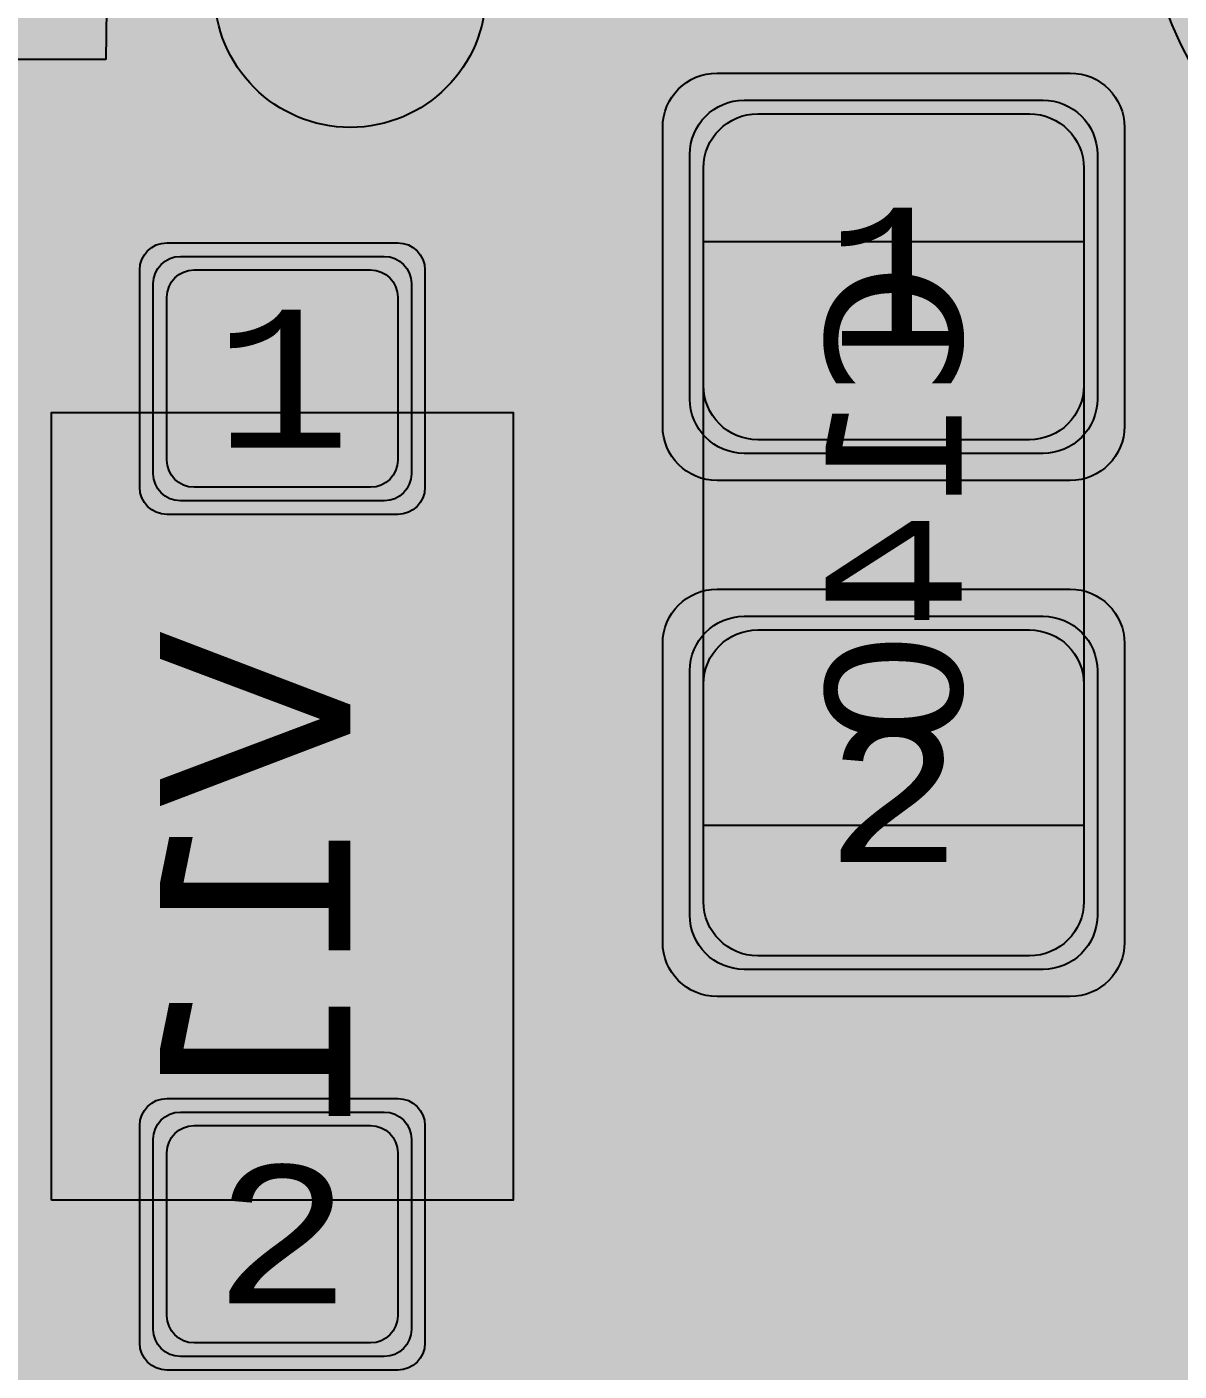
# Model space of a CAD drawing. Extents: x -98 to 119, y -207 to 98.
# Drawn here: x -13.44 to -9.199, y 41.421 to 46.37 of the extents above; entities that cross this region are included whole.
import ezdxf
from ezdxf.enums import TextEntityAlignment as Align

# ---------------------------------------------------------------- set-up
doc = ezdxf.new("R2010")
doc.units = 0
doc.header["$MEASUREMENT"] = 0
for name, color, linetype in [('ASSEMBLY_OUTLINES_BTM', 191, 'CONTINUOUS'), ('ASSEMBLY_PART_NUMBERS_BTM', 191, 'CONTINUOUS'), ('ASSEMBLY_PART_NUMBERS_TOP', 102, 'CONTINUOUS'), ('ASSEMBLY_REF_DES_BTM', 191, 'CONTINUOUS'), ('BOARD_OUTLINE', 10, 'CONTINUOUS'), ('DRILL_DRAWING', 21, 'CONTINUOUS'), ('GENERATED_SILKSCREEN_BTM', 255, 'CONTINUOUS'), ('MANUFACTURING_OUTLINES', 10, 'CONTINUOUS'), ('MOUNTING_HOLES_LAYER_BOT17', 42, 'CONTINUOUS'), ('MOUNTING_HOLES_LAYER_TOP', 42, 'CONTINUOUS'), ('PART_PADS_SMD_BTM', 230, 'CONTINUOUS'), ('PIN_NUMBERS_BTM', 8, 'CONTINUOUS'), ('PIN_NUMBERS_TOP', 8, 'CONTINUOUS'), ('PLACEMENT_OUTLINES_BTM', 222, 'CONTINUOUS'), ('PLANE_DATA_LAYER_BOTTOM', 230, 'CONTINUOUS'), ('PLANE_SHAPES_LAYER_BOTTOM', 230, 'CONTINUOUS'), ('PLANE_SHAPES_LAYER_TOP', 150, 'CONTINUOUS'), ('ROUTE_BORDER', 151, 'CONTINUOUS'), ('SILKSCREEN_OUTLINES_BTM', 211, 'CONTINUOUS'), ('SILKSCREEN_REF_DES_BTM', 211, 'CONTINUOUS'), ('SOLDERMASK_PADS_BTM', 12, 'CONTINUOUS'), ('SOLDERPASTE_PADS_BTM', 12, 'CONTINUOUS'), ('TRACES_LAYER_BOTTOM', 230, 'CONTINUOUS')]:
    doc.layers.add(name, color=color, linetype=linetype)
doc.styles.add('COURIER_NEW', font='COUR.TTF')
doc.styles.add('VERDANA', font='verdana.TTF')
doc.styles.add('VERIBEST_GERBER_0', font='txt')

msp = doc.modelspace()

# ---------------------------------------------------------------- hatches: boundary and pattern name
at = {"layer": 'MOUNTING_HOLES_LAYER_BOT17'}
h = msp.add_hatch(color=256, dxfattribs=at)
edge = h.paths.add_edge_path()
edge.add_arc((-12.25, 46.5), 0.5, 0, 360)
at = {"layer": 'MOUNTING_HOLES_LAYER_TOP'}
h = msp.add_hatch(color=256, dxfattribs=at)
edge = h.paths.add_edge_path()
edge.add_arc((-12.25, 46.5), 0.5, 0, 360)
at = {"layer": 'PLANE_DATA_LAYER_BOTTOM'}
h = msp.add_hatch(color=256, dxfattribs=at)
h.paths.add_polyline_path([(-96.5, 0, -1), (96.5, 0, -1)], flags=0)
h.paths.add_polyline_path([(92.251979, -7.43598, 0.72698816), (92.479659, -3.637852, -0.30860979), (92.431259, -3.566904, -0.00963525), (92.431316, -3.563968, 0.00963501), (92.5, -0.000006), (92.5, 0.000001, 0.05332526), (90.407665, 19.562826, -0.05332692), (90.405941, 19.578942), (90.405941, 19.578943, -0.23821791), (90.436919, 19.640273, 0.66175504), (89.584154, 23.221888, -0.29529758), (89.523137, 23.277841, 0.02240102), (87.08146, 31.194059, -0.0862063), (87.076996, 31.219756), (87.076996, 31.219757, -0.21018391), (87.101696, 31.275919, 0.67938251), (85.774921, 34.749845, -0.30186499), (85.705267, 34.797373, 0.04791583), (77.514669, 50.475005, -0.14530744), (77.502324, 50.516585, -0.1239887), (77.511414, 50.552678, 0.60660899), (75.516892, 53.486368, -0.27423899), (75.44586, 53.517962, 0.02152308), (70.565432, 59.806101, -0.17759524), (70.547363, 59.855368), (70.547363, 59.855369, -0.1118333), (70.5548, 59.888203, 0.66175545), (68.116894, 62.64715, -0.29529737), (68.036725, 62.667806, 0.05833458), (51.722715, 76.687749, -0.24933783), (51.689123, 76.750923), (51.689123, 76.750924, -0.06075989), (51.691357, 76.76924, 0.7149664), (48.509213, 78.818582, -0.31487112), (48.42205, 78.81342, 0.02280668), (41.042088, 82.896302, -0.28513695), (40.999698, 82.964591), (40.999698, 82.964596, -0.00424702), (40.999709, 82.965891, 0.64704661), (37.697353, 84.5176, -0.28975486), (37.616734, 84.505806, 0.05294354), (19.031563, 90.52099, -0.30833592), (18.972104, 90.582877, 0.69698225), (15.284156, 91.27756, -0.30833961), (15.206255, 91.241547, 0.02237069), (6.993138, 92.235275, -0.31520437), (6.925536, 92.290658, 0.71588806), (3.14462, 92.496703, -0.31520526), (3.0714, 92.448994, 0.06346806), (-20.215283, 90.264015, -0.32014225), (-20.296827, 90.298428, 0.72963938), (-23.995319, 89.386755, -0.32014403), (-24.051528, 89.318386, 0.01866354), (-30.645576, 87.275991, -0.30986574), (-30.72878, 87.298418, 0.70117084), (-34.249879, 85.978007, -0.00275269), (-34.249874, 85.977168, -0.30685575), (-34.29782, 85.9064, 0.04916641), (-50.410548, 77.556603, -0.32354836), (-50.499711, 77.561018, 0.73921276), (-53.660594, 75.408706, -0.07516987), (-53.657188, 75.386179), (-53.657188, 75.386178, -0.24247942), (-53.68916, 75.324127, 0.01996774), (-59.527063, 70.80098, -0.29848709), (-59.610009, 70.791065, 0.55672441), (-62.5, 69), (-62.5, 68.999999, 0.08270852), (-62.392031, 68.351756, -0.29848757), (-62.412702, 68.270818, 0.06718659), (-78.279974, 49.27977, -0.27781781), (-78.350169, 49.24438, 0.43635087), (-80.5, 47.25), (-80.5, 47.249999, 0.14146633), (-80.192238, 46.184011, -0.14146588), (-80.180512, 46.143397), (-80.180512, 46.143396, -0.13119073), (-80.190652, 46.105416, 0.01929482), (-83.506407, 39.786053, -0.3122068), (-83.581614, 39.742899, 0.43912347), (-85.75, 37.75, 0.20482962), (-85.131688, 36.303992, -0.20483071), (-85.10813, 36.248899), (-85.10813, 36.248898, -0.10091901), (-85.114214, 36.219062, 0.04809776), (-90.466303, 19.289839, -0.31487042), (-90.530154, 19.230281, 0.71496565), (-91.24073, 15.512631, -0.26937831), (-91.202277, 15.446437), (-91.202277, 15.446436, -0.04192983), (-91.203345, 15.433723, 0.01884133), (-92.106444, 8.523669, -0.32827121), (-92.166453, 8.456161, 0.35402801), (-93.75, 6.5), (-93.75, 6.499999, 0.3147083), (-92.438077, 4.622088, -0.31470689), (-92.388093, 4.55054), (-92.388093, 4.550537, -0.01228575), (-92.388185, 4.546794, 0.01229418), (-92.5, 0.00001), (-92.5, -0.000004, 0.05293339), (-90.438132, -19.421494, -0.32940864), (-90.475468, -19.504015, 0.27173254), (-91.5, -21.25, 0.40159771), (-89.586502, -23.248128, -0.32940451), (-89.516056, -23.305059, 0.02130735), (-87.207653, -30.839509, -0.32217733), (-87.232533, -30.924924, 0.23066593), (-88, -32.499999), (-88, -32.5, 0.43149503), (-85.882787, -34.496562, -0.3221788), (-85.807634, -34.544174, 0.04801617), (-77.643233, -50.277018, -0.30387878), (-77.644537, -50.3618, 0.152519), (-78, -51.499999), (-78, -51.5, 0.48198292), (-75.552374, -53.449264, -0.30388342), (-75.473145, -53.479475, 0.02199125), (-70.483925, -59.90214, -0.3186215), (-70.47622, -59.989968, 0.72539906), (-67.952631, -62.834176, -0.31862421), (-67.866344, -62.852281, 0.06239253), (-50.265124, -77.650932, -0.25435623), (-50.230332, -77.714899), (-50.230332, -77.7149, -0.03445317), (-50.231054, -77.725364, 0.03445193), (-50.25, -78), (-50.25, -78.000001, 0.60330822), (-47.119729, -79.649997, -0.29136265), (-47.037917, -79.64725, 0.02294124), (-39.54278, -83.621879, -0.2900128), (-39.499155, -83.690765), (-39.499155, -83.690766, -0.00713035), (-39.499186, -83.692939, 0.00713296), (-39.5, -83.749994), (-39.5, -83.75, 0.65808296), (-36.126004, -85.203319, -0.29776298), (-36.043963, -85.188513, 0.04901634), (-18.771876, -90.575199, -0.30186131), (-18.712566, -90.635139, 0.67938177), (-15.056336, -91.31372, -0.30186438), (-14.979467, -91.279054, 0.02174912), (-6.993138, -92.235275, -0.31520437), (-6.925536, -92.290658, 0.71588806), (-3.14462, -92.496703, -0.31520526), (-3.0714, -92.448994, 0.06250827), (19.869968, -90.340657, -0.3455664), (19.954737, -90.381493, 0.79435682), (23.75, -89.500001), (23.75, -89.499973, 0.00508686), (23.749586, -89.459281, -0.34558849), (23.806159, -89.384097, 0.02146945), (31.383958, -87.013201, -0.31444693), (31.468175, -87.035889, 0.70013084), (35, -85.75), (35, -85.749988, 0.00909926), (34.998675, -85.677212, -0.00905723), (34.998625, -85.674452), (34.998625, -85.674439, -0.3044722), (35.045955, -85.60392, 0.04798546), (50.721249, -77.353765, -0.31444166), (50.808431, -77.356288, 0.61621831), (54, -75.75), (54, -75.749999, 0.06775817), (53.927211, -75.215343, -0.06775352), (53.924438, -75.194974), (53.924438, -75.194973, -0.24153729), (53.95619, -75.13308, 0.02236582), (60.452055, -70.01285, -0.31311155), (60.538488, -70.003709, 0.71009535), (63.344013, -67.475653, -0.09971759), (63.33807, -67.446151), (63.33807, -67.44615, -0.20692806), (63.362073, -67.390635, 0.05820555), (77.187807, -50.973449, -0.31748667), (77.269693, -50.94147, 0.72222414), (79.294241, -47.729048, -0.17387366), (79.276877, -47.680625, -0.13609457), (79.287761, -47.641379, 0.02052348), (82.926938, -40.980152, -0.3530032), (83.013777, -40.939997, 0.48811211), (85.5, -39), (85.5, -38.999999, 0.2400736), (84.675602, -37.381988, -0.24007295), (84.644192, -37.320342), (84.644192, -37.320341, -0.10410562), (84.650658, -37.289623, 0.05054674), (90.411157, -19.546683, -0.32146983), (90.476988, -19.487077, 0.38127918), (92.25, -17.5, 0.2751437), (91.203224, -15.741772, -0.27514249), (91.163342, -15.674784), (91.163342, -15.674783, -0.04255495), (91.164442, -15.661882, 0.02223578), (92.195155, -7.50356, -0.31919634)], flags=0)
at = {"layer": 'PLANE_SHAPES_LAYER_BOTTOM'}
h = msp.add_hatch(color=256, dxfattribs=at)
h.paths.add_polyline_path([(-96.5, 0, -1), (96.5, 0, -1)], flags=0)
h.paths.add_polyline_path([(-92.5, 0, -1), (92.5, 0, -1)], flags=0)
at = {"layer": 'PLANE_SHAPES_LAYER_TOP'}
h = msp.add_hatch(color=256, dxfattribs=at)
h.paths.add_polyline_path([(-96.31345, 0, -1), (96.81345, 0, -1)], flags=0)
h.paths.add_polyline_path([(-92.25, 0, -1), (92.75, 0, -1)], flags=0)
h = msp.add_hatch(color=256, dxfattribs=at)
h.paths.add_polyline_path([(1.75, 32.75), (-50, 32.75), (-50, 35), (-37.5, 47.5), (-31.5, 47.5), (-22, 57), (-19, 57), (-19, 52), (-15, 48), (-7.5, 48), (-6, 49.5), (-0.25, 49.5), (-0.25, 38), (1.75, 38)])
h.paths.add_polyline_path([(-26.75, 43.25), (-26.75, 45.25), (-17.5, 45.25), (-17.5, 43.25)], flags=16)

# ---------------------------------------------------------------- linework, layer by layer
at = {"layer": 'ASSEMBLY_OUTLINES_BTM'}
for points in [[(-10.95, 43.43), (-10.95, 45.58), (-9.55, 45.58), (-9.55, 43.43)], [(-13.35, 42.05), (-13.35, 44.95), (-11.65, 44.95), (-11.65, 42.05)]]:
    msp.add_lwpolyline(points, close=True, dxfattribs=at)
at = {"layer": 'ASSEMBLY_OUTLINES_BTM', "const_width": 0.1}
msp.add_lwpolyline([(-13.25, 44.5), (-11.75, 44.5)], dxfattribs=at)
at = {"layer": 'ASSEMBLY_OUTLINES_BTM'}
msp.add_circle((-7.75, 47), 1.6, dxfattribs=at)
at = {"layer": 'BOARD_OUTLINE', "const_width": 0.1}
msp.add_lwpolyline([(-97.5, 0, -1), (97.5, 0, -1)], format="xyb", close=True, dxfattribs=at)
at = {"layer": 'GENERATED_SILKSCREEN_BTM', "const_width": 0.15}
for points in [[(-13.1, 49.95), (-13.15, 46.25)], [(-13.15, 46.25), (-14.35, 46.25)], [(-10.5096, 41.5296), (-10.3744, 41.6392), (-10.372, 41.6408), (-10.3704, 41.6432), (-10.3696, 41.6456), (-10.3696, 41.648), (-10.3704, 41.6536), (-10.3736, 41.6592), (-10.3776, 41.6632), (-10.3824, 41.6664), (-10.388, 41.6672), (-10.3936, 41.6656), (-10.524, 41.5592), (-10.7824, 41.5592), (-10.9072, 41.66), (-10.9072, 41.8088), (-10.784, 41.9104), (-10.6512, 41.9104), (-10.6448, 41.912), (-10.6408, 41.9152), (-10.6384, 41.9208), (-10.6376, 41.9264), (-10.6384, 41.932), (-10.6408, 41.9368), (-10.6448, 41.9408), (-10.6512, 41.9424), (-10.784, 41.9424), (-10.9072, 42.044), (-10.9072, 42.1928), (-10.7824, 42.2936), (-10.524, 42.2936), (-10.3936, 42.1872), (-10.388, 42.1856), (-10.3824, 42.1864), (-10.3776, 42.1888), (-10.3736, 42.1936), (-10.3704, 42.1984), (-10.3696, 42.204), (-10.3696, 42.2072), (-10.3704, 42.2096), (-10.372, 42.212), (-10.3744, 42.2136), (-10.5096, 42.3232), (-10.512, 42.324), (-10.5144, 42.3248), (-10.5152, 42.3256), (-10.5184, 42.3264), (-10.788, 42.3264), (-10.792, 42.3256), (-10.7936, 42.3248), (-10.7952, 42.324), (-10.7984, 42.3232), (-10.9336, 42.2136), (-10.936, 42.2096), (-10.9368, 42.2064), (-10.9384, 42.204), (-10.9392, 42.2008), (-10.9392, 42.036), (-10.9384, 42.0336), (-10.9368, 42.028), (-10.936, 42.024), (-10.9336, 42.0224), (-10.816, 41.9264), (-10.9336, 41.8304), (-10.9344, 41.8288), (-10.936, 41.8272), (-10.9368, 41.8264), (-10.9368, 41.8248), (-10.9384, 41.8192), (-10.9392, 41.8168), (-10.9392, 41.652), (-10.9384, 41.648), (-10.9368, 41.6448), (-10.936, 41.6416), (-10.9336, 41.6392), (-10.7984, 41.5296), (-10.7952, 41.528), (-10.7944, 41.5272), (-10.792, 41.5272), (-10.7912, 41.5264), (-10.7904, 41.5264), (-10.788, 41.5264), (-10.5184, 41.5264), (-10.5152, 41.5272), (-10.512, 41.528), (-10.5096, 41.5296)], [(-9.7536, 41.5296), (-9.6192, 41.6392), (-9.6168, 41.6408), (-9.6152, 41.6432), (-9.6144, 41.648), (-9.6152, 41.6536), (-9.6176, 41.6592), (-9.6216, 41.6632), (-9.6264, 41.6664), (-9.632, 41.6672), (-9.6376, 41.6656), (-9.768, 41.5592), (-10.0264, 41.5592), (-10.1512, 41.66), (-10.1512, 41.9472), (-10.0424, 41.8592), (-10.0392, 41.8576), (-10.0384, 41.8568), (-10.036, 41.856), (-10.0328, 41.856), (-9.7632, 41.856), (-9.76, 41.856), (-9.7552, 41.8576), (-9.7536, 41.8592), (-9.6192, 41.968), (-9.6168, 41.9688), (-9.616, 41.9704), (-9.6144, 41.9728), (-9.6128, 41.9784), (-9.612, 41.9816), (-9.612, 42.2008), (-9.6128, 42.2048), (-9.6144, 42.208), (-9.616, 42.2104), (-9.6168, 42.2112), (-9.6192, 42.2136), (-9.7536, 42.3232), (-9.7568, 42.324), (-9.7584, 42.3248), (-9.76, 42.3256), (-9.7632, 42.3264), (-10.0328, 42.3264), (-10.036, 42.3256), (-10.0376, 42.3248), (-10.04, 42.324), (-10.0432, 42.3232), (-10.1776, 42.2136), (-10.18, 42.2096), (-10.1808, 42.2064), (-10.1824, 42.204), (-10.1832, 42.2008), (-10.1832, 41.652), (-10.1824, 41.6496), (-10.1808, 41.644), (-10.18, 41.6424), (-10.1776, 41.6392), (-10.0432, 41.5296), (-10.0392, 41.528), (-10.0384, 41.5272), (-10.036, 41.5272), (-10.0352, 41.5264), (-10.0344, 41.5264), (-10.0328, 41.5264), (-9.7632, 41.5264), (-9.76, 41.5272), (-9.7568, 41.528), (-9.7536, 41.5296)], [(-9.6448, 42.1928), (-9.6448, 41.9896), (-9.768, 41.888), (-10.0264, 41.888), (-10.1512, 41.9896), (-10.1512, 42.1928), (-10.0264, 42.2936), (-9.768, 42.2936), (-9.6448, 42.1928)], [(-9.008, 42.3264), (-9.2776, 42.3264), (-9.2816, 42.3256), (-9.2832, 42.3248), (-9.2856, 42.324), (-9.288, 42.3232), (-9.4232, 42.2136), (-9.4264, 42.2096), (-9.428, 42.2032), (-9.4272, 42.1984), (-9.4256, 42.1944), (-9.4232, 42.1912), (-9.4192, 42.188), (-9.4152, 42.1856), (-9.4112, 42.1848), (-9.4072, 42.1848), (-9.404, 42.1872), (-9.272, 42.2936), (-9.0136, 42.2936)], [(-9.0136, 41.5592), (-9.272, 41.5592), (-9.404, 41.6656), (-9.4072, 41.6672), (-9.4112, 41.668), (-9.4152, 41.6672), (-9.4192, 41.6648), (-9.4232, 41.6616), (-9.4256, 41.6576), (-9.4272, 41.6528), (-9.428, 41.648), (-9.4264, 41.6432), (-9.4232, 41.6392), (-9.288, 41.5296), (-9.2848, 41.528), (-9.284, 41.5272), (-9.2816, 41.5272), (-9.2808, 41.5264), (-9.28, 41.5264), (-9.2776, 41.5264), (-9.008, 41.5264)]]:
    msp.add_lwpolyline(points, dxfattribs=at)
msp.add_lwpolyline([(-9.35, 47, -1), (-6.15, 47, -1)], format="xyb", close=True, dxfattribs=at)
for points in [[(-13.05, 44.949995), (-13.349995, 44.949995), (-13.349995, 42.050005), (-13.05, 42.050005), (-13.05, 42.049995), (-13.35, 42.049995, -0.41421356), (-13.350005, 42.05), (-13.350005, 44.95, -0.41421356), (-13.35, 44.950005), (-13.05, 44.950005), (-13.05, 44.949995)], [(-11.649995, 42.05, -0.41421356), (-11.65, 42.049995), (-11.95, 42.049995), (-11.95, 42.050005), (-11.650005, 42.050005), (-11.650005, 44.949995), (-11.95, 44.949995), (-11.95, 44.950005), (-11.65, 44.950005, -0.41421356), (-11.649995, 44.95), (-11.649995, 42.05)], [(-10.949995, 44.230492, 0.0000111), (-10.950005, 44.230485), (-10.950005, 44.769515, 0.0000111), (-10.949995, 44.769508), (-10.949995, 44.230492)], [(-9.549995, 44.230485, 0.0000111), (-9.550005, 44.230492), (-9.550005, 44.769508, 0.0000111), (-9.549995, 44.769515), (-9.549995, 44.230485)]]:
    msp.add_lwpolyline(points, format="xyb", dxfattribs=at)
at = {"layer": 'MANUFACTURING_OUTLINES'}
msp.add_circle((0, 0), 97.575405, dxfattribs=at)
at = {"layer": 'MOUNTING_HOLES_LAYER_BOT17'}
msp.add_circle((-12.25, 46.5), 0.5, dxfattribs=at)
at = {"layer": 'MOUNTING_HOLES_LAYER_TOP'}
msp.add_circle((-12.25, 46.5), 0.5, dxfattribs=at)
at = {"layer": 'PART_PADS_SMD_BTM'}
for points in [[(-9.5, 45, -0.41421356), (-9.7, 44.8), (-10.8, 44.8, -0.41421356), (-11, 45), (-11, 45.9, -0.41421356), (-10.8, 46.1), (-9.7, 46.1, -0.41421356), (-9.5, 45.9)], [(-12.025, 44.725, -0.41421356), (-12.125, 44.625), (-12.875, 44.625, -0.41421356), (-12.975, 44.725), (-12.975, 45.425, -0.41421356), (-12.875, 45.525), (-12.125, 45.525, -0.41421356), (-12.025, 45.425)], [(-9.5, 43.1, -0.41421356), (-9.7, 42.9), (-10.8, 42.9, -0.41421356), (-11, 43.1), (-11, 44, -0.41421356), (-10.8, 44.2), (-9.7, 44.2, -0.41421356), (-9.5, 44)], [(-12.025, 41.575, -0.41421356), (-12.125, 41.475), (-12.875, 41.475, -0.41421356), (-12.975, 41.575), (-12.975, 42.275, -0.41421356), (-12.875, 42.375), (-12.125, 42.375, -0.41421356), (-12.025, 42.275)]]:
    msp.add_lwpolyline(points, format="xyb", close=True, dxfattribs=at)
at = {"layer": 'PLACEMENT_OUTLINES_BTM'}
for points in [[(-10.95, 43.43), (-10.95, 45.58), (-9.55, 45.58), (-9.55, 43.43)], [(-13.35, 42.05), (-13.35, 44.95), (-11.65, 44.95), (-11.65, 42.05)]]:
    msp.add_lwpolyline(points, close=True, dxfattribs=at)
msp.add_circle((-7.75, 47), 1.6, dxfattribs=at)
at = {"layer": 'ROUTE_BORDER'}
msp.add_circle((0, 0), 96.5, dxfattribs=at)
at = {"layer": 'SILKSCREEN_OUTLINES_BTM'}
for points in [[(-13.1, 49.95), (-13.15, 46.25)], [(-13.15, 46.25), (-14.35, 46.25)]]:
    msp.add_lwpolyline(points, dxfattribs=at)
for points in [[(-10.95, 43.43), (-10.95, 45.58), (-9.55, 45.58), (-9.55, 43.43)], [(-13.35, 42.05), (-13.35, 44.95), (-11.65, 44.95), (-11.65, 42.05)]]:
    msp.add_lwpolyline(points, close=True, dxfattribs=at)
msp.add_circle((-7.75, 47), 1.6, dxfattribs=at)
at = {"layer": 'SOLDERMASK_PADS_BTM'}
for points in [[(-9.4, 44.9, -0.41421356), (-9.6, 44.7), (-10.9, 44.7, -0.41421356), (-11.1, 44.9), (-11.1, 46, -0.41421356), (-10.9, 46.2), (-9.6, 46.2, -0.41421356), (-9.4, 46)], [(-11.975, 44.675, -0.41421356), (-12.075, 44.575), (-12.925, 44.575, -0.41421356), (-13.025, 44.675), (-13.025, 45.475, -0.41421356), (-12.925, 45.575), (-12.075, 45.575, -0.41421356), (-11.975, 45.475)], [(-9.4, 43, -0.41421356), (-9.6, 42.8), (-10.9, 42.8, -0.41421356), (-11.1, 43), (-11.1, 44.1, -0.41421356), (-10.9, 44.3), (-9.6, 44.3, -0.41421356), (-9.4, 44.1)], [(-11.975, 41.525, -0.41421356), (-12.075, 41.425), (-12.925, 41.425, -0.41421356), (-13.025, 41.525), (-13.025, 42.325, -0.41421356), (-12.925, 42.425), (-12.075, 42.425, -0.41421356), (-11.975, 42.325)]]:
    msp.add_lwpolyline(points, format="xyb", close=True, dxfattribs=at)
at = {"layer": 'SOLDERPASTE_PADS_BTM'}
for points in [[(-9.55, 45.05, -0.41421356), (-9.75, 44.85), (-10.75, 44.85, -0.41421356), (-10.95, 45.05), (-10.95, 45.85, -0.41421356), (-10.75, 46.05), (-9.75, 46.05, -0.41421356), (-9.55, 45.85)], [(-12.075, 44.775, -0.41421356), (-12.175, 44.675), (-12.825, 44.675, -0.41421356), (-12.925, 44.775), (-12.925, 45.375, -0.41421356), (-12.825, 45.475), (-12.175, 45.475, -0.41421356), (-12.075, 45.375)], [(-9.55, 43.15, -0.41421356), (-9.75, 42.95), (-10.75, 42.95, -0.41421356), (-10.95, 43.15), (-10.95, 43.95, -0.41421356), (-10.75, 44.15), (-9.75, 44.15, -0.41421356), (-9.55, 43.95)], [(-12.075, 41.625, -0.41421356), (-12.175, 41.525), (-12.825, 41.525, -0.41421356), (-12.925, 41.625), (-12.925, 42.225, -0.41421356), (-12.825, 42.325), (-12.175, 42.325, -0.41421356), (-12.075, 42.225)]]:
    msp.add_lwpolyline(points, format="xyb", close=True, dxfattribs=at)
at = {"layer": 'TRACES_LAYER_BOTTOM', "const_width": 0.35}
for points in [[(-12.5, 45.075), (-11.75, 45.075), (-11.375, 45.45), (-10.25, 45.45)], [(-12.5, 45.075), (-13.575, 45.075), (-13.8, 45.3)], [(-12.5, 41.925), (-11.228289, 41.925), (-10.25, 42.903289), (-10.25, 43.55)], [(-14, 40.1), (-13.21333, 40.1), (-12.5, 40.81333), (-12.5, 41.925)]]:
    msp.add_lwpolyline(points, dxfattribs=at)

# ---------------------------------------------------------------- texts
at = {"layer": 'ASSEMBLY_PART_NUMBERS_BTM', "style": 'VERIBEST_GERBER_0', "text_generation_flag": 2}
for s, p in [('ERJ-3EKF1022V', (-13.21, 48)), ('1N4148W-7-F', (-9.96, 43.5))]:
    msp.add_text(s, height=2.032, rotation=90, dxfattribs=at).set_placement(p, align=Align.TOP_LEFT)
for s, p in [('TLV3701QDBVRG4Q1', (-5.75, 43.54)), ('ERJ-3EKF3403V', (-6.5, 41.96))]:
    msp.add_text(s, height=2.032, dxfattribs=at).set_placement(p, align=Align.TOP_LEFT)
at = {"layer": 'ASSEMBLY_PART_NUMBERS_TOP', "style": 'VERIBEST_GERBER_0'}
for p in [(-26.25, 46.79), (-18.25, 41.71)]:
    msp.add_text('CL21B106KOQNNNE', height=2.032, dxfattribs=at).set_placement(p, align=Align.TOP_LEFT)
at = {"layer": 'ASSEMBLY_REF_DES_BTM', "style": 'VERDANA', "text_generation_flag": 2}
for s, height, p in [('C140', 0.5, (-10.5, 45.5)), ('V11', 0.7, (-12.95, 44.15))]:
    msp.add_text(s, height=height, rotation=90, dxfattribs=at).set_placement(p, align=Align.TOP_LEFT)
at = {"layer": 'DRILL_DRAWING', "style": 'VERIBEST_GERBER_0'}
for s, p in [('R', (-12.25, 46.5)), ('A', (-13.8, 45.3))]:
    msp.add_text(s, height=2, dxfattribs=at).set_placement(p, align=Align.MIDDLE_CENTER)
at = {"layer": 'PIN_NUMBERS_BTM', "style": 'COURIER_NEW'}
for s, p in [('1', (-10.25, 45.45)), ('1', (-12.5, 45.075)), ('2', (-10.25, 43.55)), ('2', (-12.5, 41.925))]:
    msp.add_text(s, height=0.508, dxfattribs=at).set_placement(p, align=Align.MIDDLE_CENTER)
at = {"layer": 'PIN_NUMBERS_TOP', "style": 'COURIER_NEW'}
for s, p in [('1', (-10.25, 45.45)), ('1', (-12.5, 45.075)), ('2', (-10.25, 43.55)), ('2', (-12.5, 41.925))]:
    msp.add_text(s, height=0.508, dxfattribs=at).set_placement(p, align=Align.MIDDLE_CENTER)
at = {"layer": 'SILKSCREEN_REF_DES_BTM', "style": 'VERIBEST_GERBER_0', "text_generation_flag": 2}
msp.add_text('C93', height=0.8, dxfattribs=at).set_placement((-8.75, 42.34), align=Align.TOP_LEFT)

doc.saveas('drawing.dxf')
